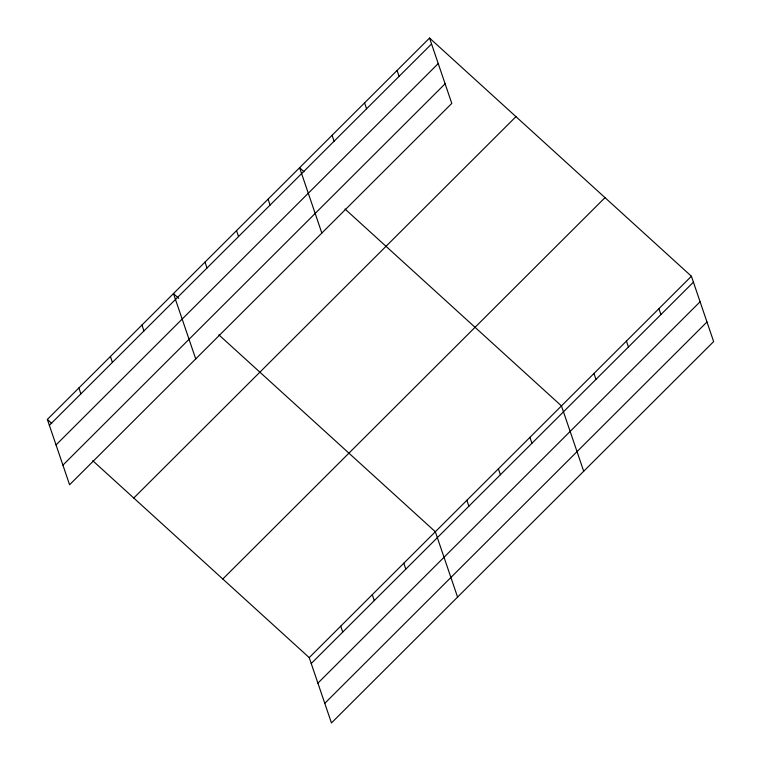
<?xml version="1.0" encoding="UTF-8"?>
<svg xmlns="http://www.w3.org/2000/svg" width="761" height="761" viewBox="0 0 761 761"><rect width="100%" height="100%" fill="white"/><g stroke="black" fill="none" stroke-linecap="round" stroke-linejoin="round"><path stroke-width="1.14" d="M429.546 38.05L451.787 103.391L69.593 484.757L47.353 419.416L429.546 38.05L691.407 276.243L713.647 341.584L331.454 722.95L309.213 657.609L92.737 460.7M49.36 425.313L431.554 43.957M56.038 444.928L438.231 63.572M62.916 465.142L445.109 83.777M133.765 498.017L515.958 116.652M222.802 579.007L604.995 197.641M309.213 657.609L691.407 276.243M311.22 663.516L693.414 282.15M317.898 683.131L700.091 301.765M324.776 703.335L706.969 321.97M303.962 171.682L299.596 167.715L321.846 233.056M344.99 208.999L561.456 405.908L583.706 471.249M178.711 298.331L173.47 293.565L195.72 358.907M218.864 334.85L435.34 531.758L457.58 597.1M47.353 419.416L51.71 423.382M658.921 308.662L660.928 314.569M626.436 341.08L628.443 346.987M593.951 373.499L595.958 379.397M529.932 437.375L531.939 443.273M397.061 70.469L399.068 76.366M498.398 468.833L500.405 474.74M364.576 102.878L366.583 108.785M466.864 500.3L468.881 506.198M332.081 135.296L334.098 141.204M403.806 563.226L405.813 569.123M268.072 199.173L270.079 205.08M372.272 594.683L374.279 600.591M236.538 230.64L238.545 236.547M340.738 626.151L342.754 632.049M205.004 262.098L207.011 268.005M141.946 325.023L143.953 330.93M110.412 356.49L112.419 362.388M78.878 387.948L80.894 393.856"/></g></svg>
